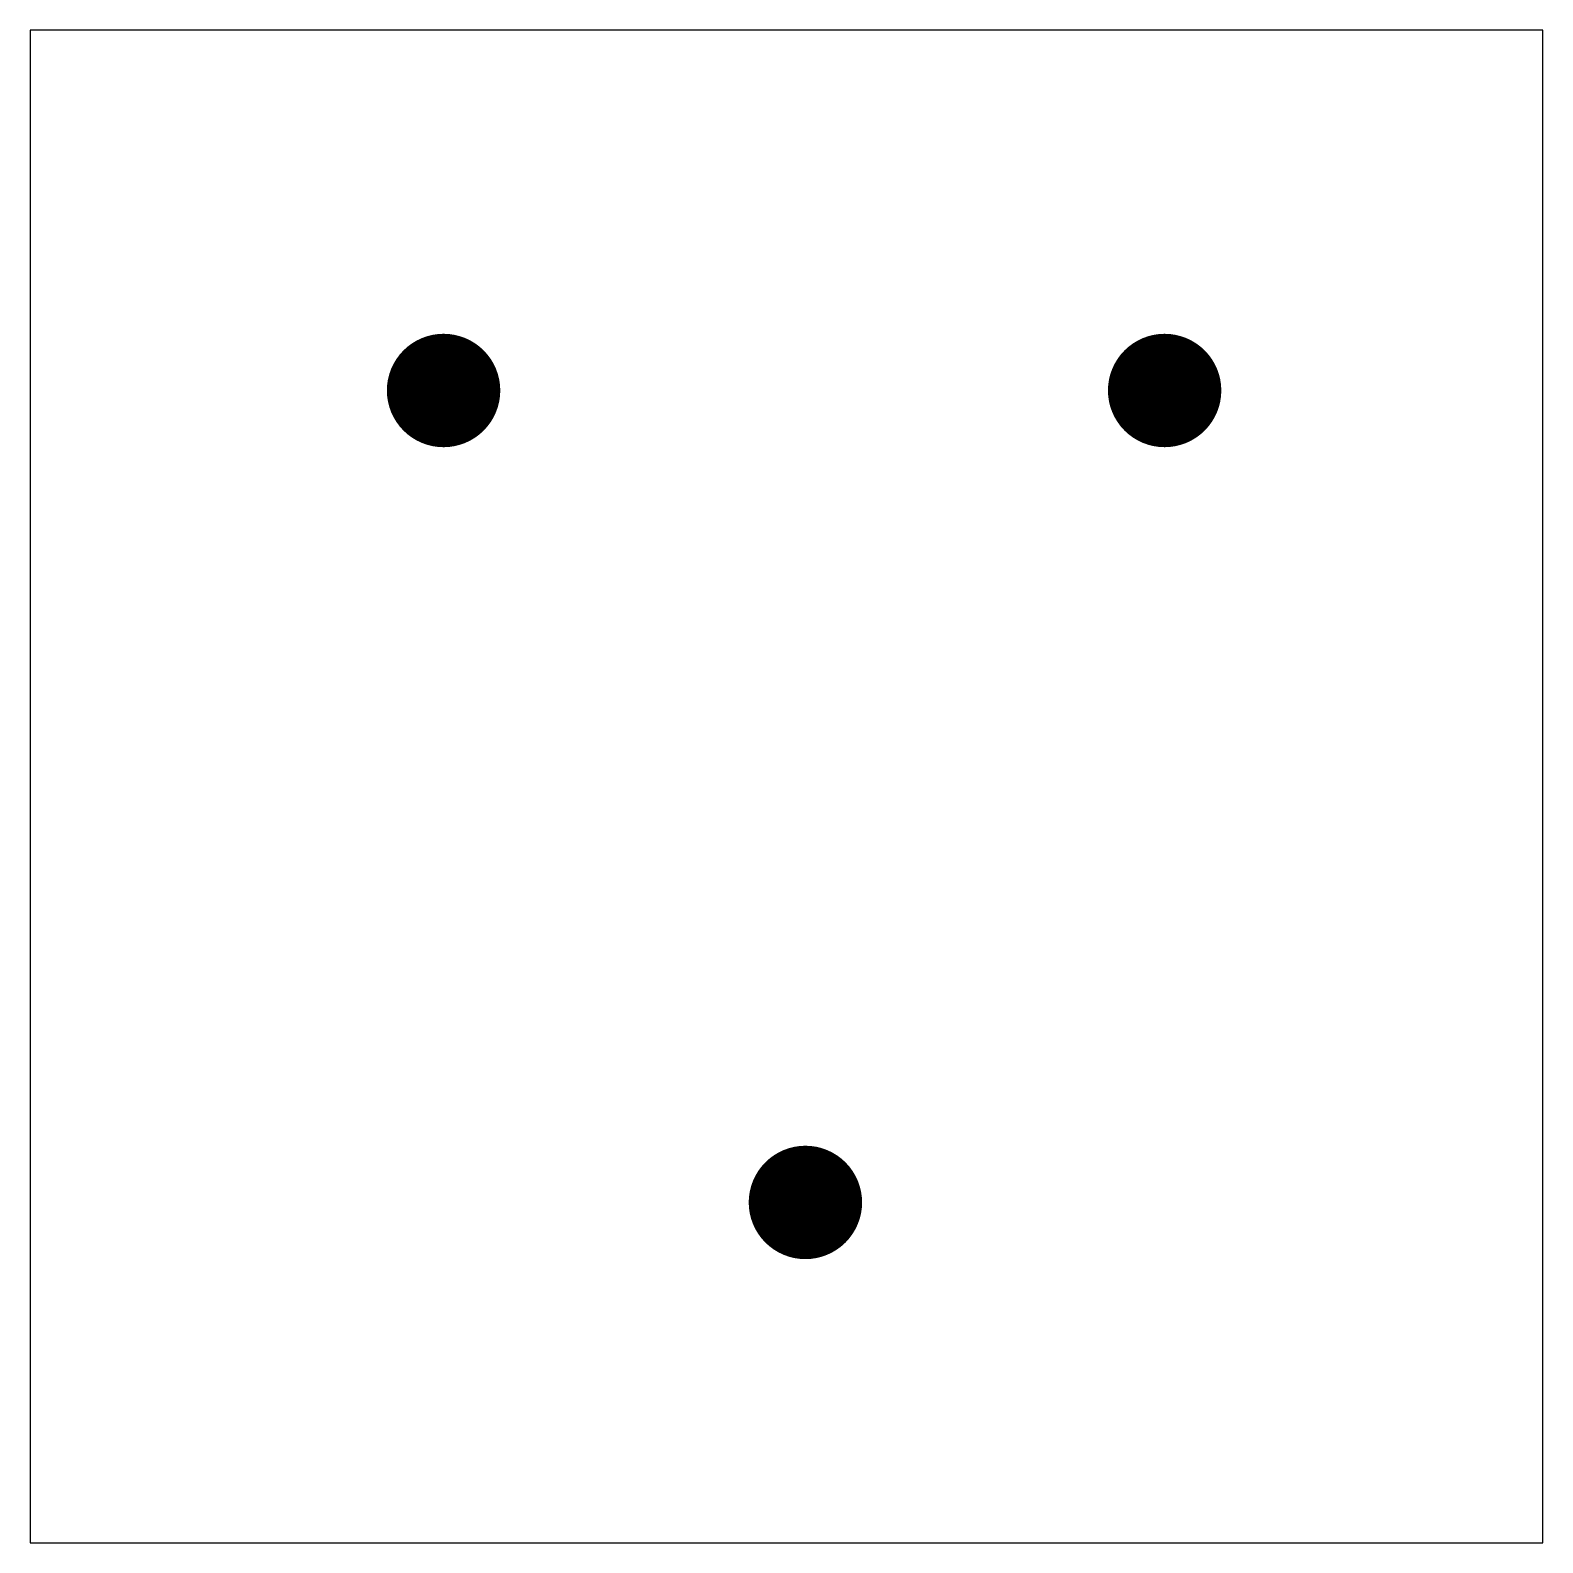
# Model space of a CAD drawing. Extents: x -0.256 to 0.244, y -0.113 to 0.388.
import ezdxf

# ---------------------------------------------------------------- set-up
doc = ezdxf.new("R2010")
doc.units = 0
doc.header["$MEASUREMENT"] = 0
doc.layers.get('0').update_dxf_attribs({"linetype": 'CONTINUOUS'})

msp = doc.modelspace()

# ---------------------------------------------------------------- linework, layer by layer
for p, q in [((-0.25625, 0.3875), (-0.25625, -0.1125)), ((0.24375, 0.3875), (-0.25625, 0.3875)), ((0.24375, -0.1125), (0.24375, 0.3875)), ((-0.25625, -0.1125), (0.24375, -0.1125))]:
    msp.add_line(p, q)
at = {"const_width": 0.01875}
for points in [[(-0.12899, 0.26841, 1), (-0.11024, 0.26841, 1)], [(0.10938, 0.26841, 1), (0.12812, 0.26841, 1)], [(-0.00937, 0, 1), (0.00937, 0, 1)]]:
    msp.add_lwpolyline(points, format="xyb", close=True, dxfattribs=at)

doc.saveas('drawing.dxf')
